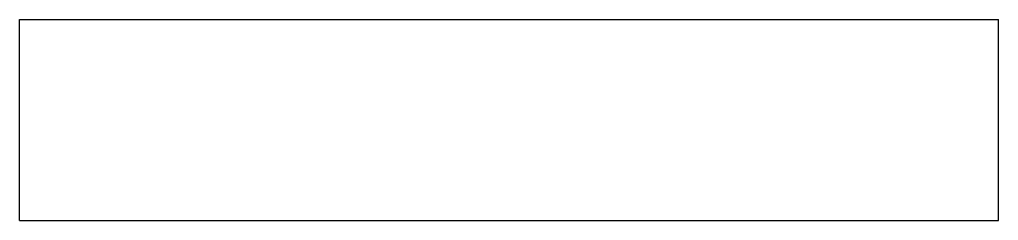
# Model space of a CAD drawing. Header units: millimetres. Extents: x 0 to 138, y 0 to 28.
import ezdxf

# ---------------------------------------------------------------- set-up
doc = ezdxf.new("R2010")
doc.units = ezdxf.units.MM

msp = doc.modelspace()

# ---------------------------------------------------------------- linework, layer by layer
for p, q in [((0, 28.22), (137.5, 28.22)), ((0, 0), (0, 28.22)), ((137.5, 0), (137.5, 28.22)), ((0, 0), (137.5, 0))]:
    msp.add_line(p, q)

doc.saveas('drawing.dxf')
